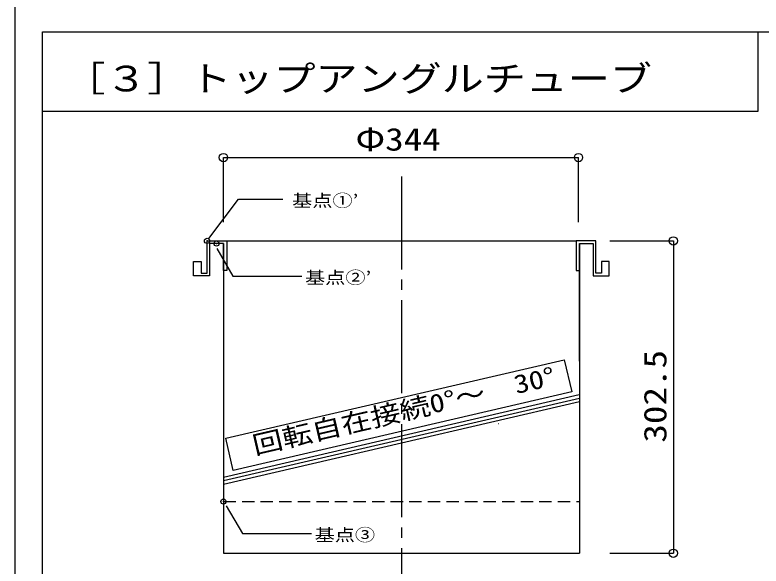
# Model space of a CAD drawing. Units: millimetres at full size, sheet at 1:10; details may follow other scales. Extents: x -2000 to 2000, y -1400 to 1400.
# Drawn here: x -2000 to -1277, y -1088 to -554 of the extents above; entities that cross this region are included whole.
import ezdxf
from ezdxf.enums import TextEntityAlignment as Align

# ---------------------------------------------------------------- set-up
doc = ezdxf.new("R2010")
doc.units = ezdxf.units.MM
doc.header["$LTSCALE"] = 10
doc.header["$PDMODE"] = 32
doc.header["$PDSIZE"] = 5
doc.linetypes.add('CHAIN2', pattern=[12, 9, -1, 1, -1])
doc.linetypes.add('DASHED1', pattern=[1.8, 1.2, -0.6])
for name, color, linetype in [('0-3_ドーム', 7, 'Continuous'), ('8-0', 7, 'Continuous'), ('F-F', 7, 'Continuous')]:
    doc.layers.add(name, color=color, linetype=linetype)
doc.styles.add('ＭＳ ゴシック', font='')
doc.styles.get('ＭＳ ゴシック').set_extended_font_data('MS Gothic')

msp = doc.modelspace()

# ---------------------------------------------------------------- linework, layer by layer
at = {"layer": '0-3_ドーム'}
for p, q in [((-1797.95, -755.11), (-1797.95, -692.21)), ((-1797.95, -692.39), (-1453.95, -692.39)), ((-1453.95, -755.11), (-1453.95, -692.21)), ((-1794.7, -773.15), (-1456.37, -773.15)), ((-1423.54, -773.15), (-1361.86, -773.15)), ((-1362.04, -773.15), (-1362.04, -1075.69)), ((-1423.54, -1075.69), (-1361.86, -1075.69))]:
    msp.add_line(p, q, dxfattribs=at)
at = {"layer": '0-3_ドーム', "linetype": 'CHAIN2'}
msp.add_line((-1625.54, -710.69), (-1625.54, -1136.69), dxfattribs=at)
at = {"layer": '0-3_ドーム', "linetype": 'DASHED1'}
msp.add_line((-1797.95, -1025.69), (-1453.12, -1025.69), dxfattribs=at)
at = {"layer": '0-3_ドーム'}
for points in [[(-1973.12, -570.69), (-108.12, -570.69), (-108.12, -1220.69), (-1973.12, -1220.69)], [(-1973.12, -570.69), (-1280.12, -570.69), (-1280.12, -647.69), (-1973.12, -647.69)], [(-1811.37, -775.69), (-1811.37, -806.99), (-1826.92, -806.99), (-1826.92, -792.99), (-1819.41, -792.99), (-1819.41, -804.45), (-1813.87, -804.45), (-1813.87, -773.15), (-1794.7, -773.15), (-1794.7, -801.77), (-1797.95, -801.77), (-1797.95, -775.69)], [(-1439.71, -775.69), (-1439.71, -806.99), (-1424.15, -806.99), (-1424.15, -792.99), (-1431.67, -792.99), (-1431.67, -804.45), (-1437.21, -804.45), (-1437.21, -773.15), (-1456.37, -773.15), (-1456.37, -801.77), (-1453.12, -801.77), (-1453.12, -775.69)], [(-1795.66, -964.31), (-1467.75, -888.22), (-1460.52, -919.39), (-1788.43, -995.48)]]:
    msp.add_lwpolyline(points, close=True, dxfattribs=at)
for points in [[(-1812.16, -770.84), (-1783.4, -732.84), (-1740.41, -732.84)], [(-1804.47, -780.4), (-1788.89, -807.4), (-1721.9, -807.4)], [(-1795.22, -1029.69), (-1779.64, -1056.69), (-1712.65, -1056.69)]]:
    msp.add_lwpolyline(points, dxfattribs=at)
for centre in [(-1797.95, -692.39), (-1453.95, -692.39), (-1362.04, -773.15), (-1362.04, -1075.69)]:
    msp.add_circle(centre, 4, dxfattribs=at)
for p in [(-1813.87, -773.15), (-1804.66, -775.69), (-1797.95, -1025.69)]:
    msp.add_point(p, dxfattribs=at)
at = {"layer": '8-0'}
msp.add_lwpolyline([(-2000, -1400), (2000, -1400), (2000, 1400), (-2000, 1400)], close=True, dxfattribs=at)
at = {"layer": 'F-F'}
for p, q in [((-1797.95, -775.69), (-1797.95, -919.83)), ((-1797.95, -775.69), (-1797.95, -1075.69)), ((-1453.12, -889.59), (-1453.12, -775.69)), ((-1453.12, -775.69), (-1453.12, -1075.69)), ((-1453.41, -922.27), (-1797.95, -1002.23)), ((-1453.12, -925.67), (-1797.95, -1005.69)), ((-1452.84, -929.08), (-1797.95, -1009.17)), ((-1531.64, -949.87), (-1531.59, -949.87)), ((-1797.95, -1075.69), (-1453.12, -1075.69))]:
    msp.add_line(p, q, dxfattribs=at)

# ---------------------------------------------------------------- texts
at = {"layer": '0-3_ドーム', "style": 'ＭＳ ゴシック', "width": 1.2}
for s, height, p in [('［３］トップアングルチューブ', 24.89, (-1953.12, -635.8)), ('Φ344', 21.99, (-1670.07, -692.3)), ('基点①’', 11.94, (-1731.41, -743.61)), ('基点②’', 11.94, (-1718.9, -818.17)), ('基点③', 11.94, (-1709.65, -1067.46))]:
    msp.add_text(s, height=height, dxfattribs=at).set_placement(p, align=Align.BOTTOM_LEFT)
for s, height, rotation, p in [('302.5', 21.99, 90, (-1362.13, -968.54)), ('回転自在接続0°～\u300030°', 17.91, 13.065, (-1766.19, -985.53))]:
    msp.add_text(s, height=height, rotation=rotation, dxfattribs=at).set_placement(p, align=Align.BOTTOM_LEFT)

doc.saveas('drawing.dxf')
